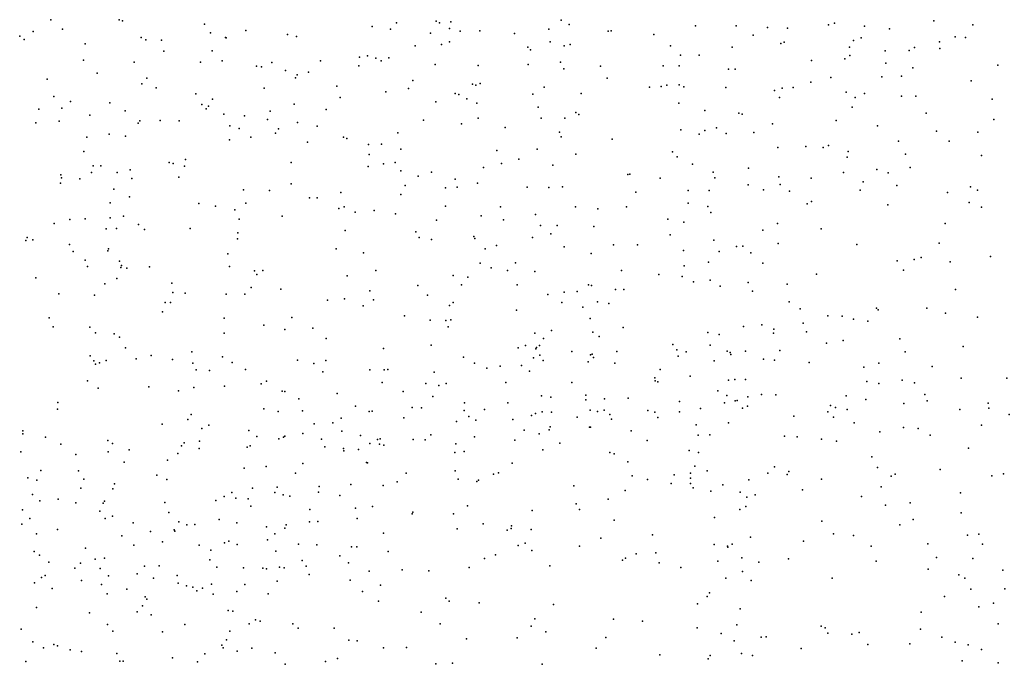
# Model space of a CAD drawing. Header units: metres. Extents: x -25 to 25, y -27.7 to 27.8.
# Drawn here: x 14.861 to 17.517, y 6.955 to 8.683 of the extents above; entities that cross this region are included whole.
import ezdxf

# ---------------------------------------------------------------- set-up
doc = ezdxf.new("R2010")
doc.units = ezdxf.units.M

msp = doc.modelspace()

# ---------------------------------------------------------------- linework, layer by layer
for p in [(14.9443, 8.6833, -11.9662), (15.1277, 8.6834, -12.9867), (15.1364, 8.6804, -1.8466), (15.3566, 8.6717, -11.9095), (15.8065, 8.6651, 15.1261), (15.8724, 8.6755, 18.3361), (15.9788, 8.6801, 7.8594), (15.9874, 8.6756, 2.4999), (16.0176, 8.6784, 11.5854), (16.3146, 8.6824, 13.6439), (16.3358, 8.6712, 15.4208), (16.675, 8.6672, -0.195), (16.7841, 8.6669, 3.3089), (16.8681, 8.6631, 15.7508), (17.0318, 8.6698, 7.8296), (17.048, 8.6741, 16.1303), (17.1284, 8.6662, 17.2007), (17.3153, 8.6808, 0.4932), (17.4192, 8.6697, 13.0924), (14.8606, 8.6397, 1.9472), (14.8969, 8.6522, -9.0873), (14.9756, 8.6582, 6.1874), (15.1864, 8.636, 2.0653), (15.3725, 8.6487, -10.4019), (15.4133, 8.636, 2.1177), (15.4143, 8.6352, 19.172), (15.4673, 8.6551, 8.184), (15.5792, 8.6437, 14.9467), (15.6038, 8.6386, 11.616), (15.8561, 8.6587, 11.9897), (15.9632, 8.648, -0.033), (16.0148, 8.6605, -18.3955), (16.043, 8.6529, 15.2835), (16.0957, 8.6535, 17.8964), (16.1889, 8.6467, 14.0224), (16.2812, 8.6582, 12.7243), (16.4402, 8.6525, -18.5314), (16.4486, 8.6539, 3.5356), (16.5627, 8.6439, 17.5089), (16.8298, 8.6419, 12.4855), (16.9221, 8.6606, -0.1212), (17.1196, 8.6354, 12.9383), (17.196, 8.659, 16.8804), (17.3726, 8.6376, 1.0159), (17.3996, 8.6355, 7.9268), (14.8723, 8.6304, 7.6344), (15.0361, 8.6186, -9.2485), (15.1991, 8.63, 19.2516), (15.2407, 8.6288, 6.673), (15.9225, 8.6132, -18.6903), (15.9933, 8.6174, -19.3506), (16.0142, 8.6244, 18.0735), (16.2244, 8.6098, 11.5838), (16.2845, 8.6242, 7.6812), (16.3227, 8.6132, -1.8246), (16.3386, 8.6172, 17.7408), (16.6081, 8.614, -7.7672), (16.7732, 8.61, 3.5526), (16.9045, 8.6194, -8.0551), (16.9126, 8.6231, 17.4913), (17.0883, 8.6096, 1.7405), (17.0993, 8.6276, 0.0928), (17.2627, 8.6087, 17.3562), (17.3301, 8.624, 17.1808), (15.2474, 8.599, -9.5934), (15.377, 8.5999, 14.8282), (15.7731, 8.5836, 18.651), (15.7942, 8.587, 14.4147), (15.8515, 8.5817, -1.7052), (16.2318, 8.6033, 12.5481), (16.6349, 8.5888, -18.7101), (16.6845, 8.5882, -6.9393), (17.0897, 8.5874, 17.5378), (17.1844, 8.6006, 16.5736), (17.2488, 8.6015, 13.0611), (17.3313, 8.6068, 16.8183), (15.0316, 8.5747, 7.4248), (15.1676, 8.5696, 7.1327), (15.3459, 8.57, -10.6505), (15.4043, 8.5734, -9.8223), (15.4964, 8.559, -0.5064), (15.5096, 8.5574, -10.0475), (15.5375, 8.5693, 11.8052), (15.6678, 8.5737, -19.6793), (15.7711, 8.5596, 11.5565), (15.8165, 8.5807, 2.3045), (15.8308, 8.5735, 18.4873), (15.9756, 8.5632, 12.0936), (16.0917, 8.5609, -19.0736), (16.2255, 8.5632, 13.8516), (16.3129, 8.5698, 13.4777), (16.42, 8.5593, 11.6385), (16.5879, 8.5599, 17.7037), (16.6311, 8.56, -7.2307), (16.9864, 8.574, 2.0051), (17.0758, 8.5783, 16.2827), (17.186, 8.5669, 1.4705), (17.2588, 8.555, -1.6835), (17.4865, 8.562, 17.1527), (15.0687, 8.5406, 8.1993), (15.5738, 8.5476, -1.7389), (15.6056, 8.536, 14.4871), (15.636, 8.5428, 8.0705), (16.3213, 8.5515, 12.9559), (16.764, 8.5514, 12.1048), (16.7813, 8.5507, 12.301), (17.0385, 8.5287, -1.7666), (17.1753, 8.5308, 16.3955), (17.2282, 8.5324, 7.8897), (14.9337, 8.5241, 19.212), (15.1879, 8.5117, 6.8019), (15.2021, 8.5268, -10.8794), (15.6008, 8.5273, 18.8989), (15.7115, 8.5057, -11.5087), (15.9164, 8.5209, -0.3113), (16.0762, 8.5105, -18.8646), (16.0854, 8.5079, 12.1992), (16.0965, 8.5124, 18.1801), (16.2682, 8.5027, 2.4371), (16.4375, 8.5268, 17.8337), (16.5514, 8.503, 11.721), (16.5831, 8.5049, 2.3756), (16.5977, 8.5084, 15.5554), (16.6313, 8.5087, 0.0209), (16.644, 8.5036, -1.8068), (16.9374, 8.5021, 0.1647), (16.9843, 8.5158, 15.9469), (17.4153, 8.5197, 16.7037), (14.9516, 8.4781, 6.1624), (15.2265, 8.5009, 19.138), (15.3335, 8.485, 8.1456), (15.5171, 8.4997, -12.2651), (15.7211, 8.4752, -11.8304), (15.8437, 8.4903, -0.5698), (15.9039, 8.4995, 15.1866), (16.0295, 8.486, 14.1737), (16.0397, 8.4833, 11.5323), (16.2386, 8.4837, -18.5361), (16.3681, 8.4855, 15.4555), (16.7561, 8.5014, -18.9141), (16.8867, 8.4936, -6.7118), (16.9004, 8.4749, 12.7318), (16.9079, 8.5003, 7.769), (17.0797, 8.4893, 12.9938), (17.1038, 8.4753, 0.3833), (17.1291, 8.486, -19.3677), (17.2281, 8.4788, 1.2328), (17.2668, 8.4782, 0.8697), (14.9971, 8.4639, -11.5569), (15.1023, 8.4605, -19.8368), (15.349, 8.4561, -0.6948), (15.367, 8.4514, -11.5478), (15.378, 8.4704, -1.7662), (15.597, 8.4567, -0.7147), (15.9775, 8.4637, 18.3471), (16.0614, 8.4717, 2.3696), (16.0878, 8.4601, -1.6262), (16.2524, 8.4494, 13.6306), (16.6305, 8.4601, 7.6435), (17.0959, 8.4487, 7.8384), (17.4717, 8.4704, -6.4519), (14.9115, 8.4438, 8.1703), (14.9735, 8.4467, -11.2544), (15.0483, 8.4278, -0.7094), (15.1437, 8.4396, 6.9578), (15.3613, 8.4449, 19.0303), (15.4087, 8.4305, 14.5255), (15.4638, 8.4255, 11.6798), (15.5329, 8.4383, -10.6837), (15.6836, 8.4426, 2.1605), (16.3537, 8.4348, 18.0286), (16.3618, 8.4292, -1.6865), (16.7001, 8.4399, -7.8829), (16.7913, 8.4326, 12.4826), (16.8006, 8.4304, 15.7215), (17.2939, 8.4327, -8.2936), (14.9037, 8.4073, 7.7293), (14.966, 8.4116, 7.5685), (15.1782, 8.4058, -11.2098), (15.1832, 8.4127, -12.8173), (15.2377, 8.4132, 14.6091), (15.2881, 8.4124, -12.5942), (15.4247, 8.3986, -11.2252), (15.5259, 8.416, 11.8273), (15.606, 8.4078, 14.946), (15.6594, 8.3985, -10.4615), (15.9444, 8.4143, 7.85), (16.0465, 8.4039, -0.6178), (16.0915, 8.4198, 14.0361), (16.2607, 8.4193, 7.6588), (16.3245, 8.4199, 12.8501), (16.8821, 8.4047, 17.8775), (17.0529, 8.4137, 17.8282), (17.1638, 8.399, 16.2932), (17.4758, 8.4162, -19.5468), (15.0405, 8.3689, 19.0421), (15.101, 8.3766, 7.1476), (15.1446, 8.3712, 6.6445), (15.4496, 8.392, 18.893), (15.5473, 8.3795, -9.9416), (15.5553, 8.3912, 11.5236), (15.8756, 8.3799, -1.5422), (16.164, 8.3948, -0.1391), (16.31, 8.3817, 13.1413), (16.3144, 8.3695, 12.6593), (16.636, 8.3882, -7.5863), (16.6849, 8.3768, -7.1293), (16.7002, 8.3867, 11.8696), (16.7315, 8.3939, 2.1461), (16.7576, 8.3781, 12.3077), (16.832, 8.3811, 12.6247), (17.3217, 8.3849, 17.71), (17.4328, 8.382, 7.9248), (15.4235, 8.3616, 2.0887), (15.4813, 8.3682, 8.0692), (15.6331, 8.3549, 14.352), (15.7298, 8.3686, 15.0505), (15.7388, 8.3649, -10.9393), (15.7971, 8.3491, 18.5651), (15.8321, 8.3499, -11.6459), (16.4512, 8.3633, 15.5226), (16.9715, 8.3433, 7.8227), (17.0322, 8.3464, 16.0935), (17.2201, 8.3581, 17.8271), (17.3557, 8.3582, 13.2136), (15.0322, 8.3299, 7.3976), (15.7984, 8.3222, 7.9712), (15.8834, 8.3365, -11.1404), (16.1418, 8.3331, 13.8406), (16.2501, 8.3361, 13.407), (16.3532, 8.3226, 11.5665), (16.6133, 8.3294, 15.6205), (16.8959, 8.3409, 0.3314), (17.0178, 8.3412, 17.9785), (17.0853, 8.3305, -8.17), (17.239, 8.323, -6.4586), (17.4427, 8.3197, -1.6036), (15.0574, 8.2915, -1.7181), (15.0779, 8.2917, 6.2511), (15.2618, 8.301, -0.8885), (15.2727, 8.2977, -1.6545), (15.3032, 8.2906, 14.8235), (15.3054, 8.3084, 14.5146), (15.5893, 8.3008, 18.6898), (15.7956, 8.2895, -10.5814), (15.8373, 8.2973, 14.1915), (15.8686, 8.3002, 11.4191), (16.1536, 8.2978, 2.2385), (16.2008, 8.3098, 13.5792), (16.2917, 8.2934, 12.497), (16.6259, 8.3154, 18.0168), (16.6669, 8.2961, -1.6773), (17.0823, 8.3149, 1.3489), (14.9705, 8.2678, 18.9258), (15.0531, 8.2737, -12.949), (15.1217, 8.274, -19.9403), (15.157, 8.2806, -9.3208), (15.8839, 8.278, 15.1864), (15.9304, 8.2638, 14.0643), (15.9658, 8.275, -19.6224), (16.1054, 8.2874, -19.4495), (16.4937, 8.2686, 2.1667), (16.4982, 8.2695, -18.7954), (16.7221, 8.2751, 12.005), (16.8174, 8.285, -8.0396), (16.8983, 8.2626, -19.0385), (17.0722, 8.2741, 18.1929), (17.1616, 8.2814, -19.2894), (17.1926, 8.2733, 13.1429), (17.251, 8.2871, 17.9702), (14.9695, 8.2456, 7.7347), (14.9728, 8.2598, 6.0692), (15.022, 8.2565, -0.9209), (15.1611, 8.2577, 18.83), (15.2873, 8.2613, -9.5198), (15.5895, 8.2431, 11.4182), (15.8955, 8.239, -10.8035), (16.0299, 8.2562, -1.4272), (16.0892, 8.2451, 18.4134), (16.5803, 8.2583, 7.6831), (16.727, 8.2593, 12.1665), (16.8163, 8.2407, 18.2265), (16.9022, 8.2419, -6.7509), (16.9853, 8.2585, 12.9568), (17.1249, 8.2487, 0.9511), (17.2155, 8.2391, 18.2391), (15.1133, 8.2292, 8.021), (15.4612, 8.227, -12.0711), (15.5308, 8.2257, -1.0762), (15.723, 8.2204, 2.0901), (15.8841, 8.2147, -1.0154), (16.0038, 8.2329, 12.0484), (16.0347, 8.2346, 11.3882), (16.2233, 8.2345, 12.3367), (16.2811, 8.2337, 15.4974), (16.3175, 8.2349, 7.6936), (16.5144, 8.2209, 11.6402), (16.6556, 8.2254, -7.3759), (16.7119, 8.2256, 15.7531), (16.8579, 8.2273, 12.7558), (16.927, 8.2237, 18.4236), (17.1173, 8.2264, 18.4459), (17.3514, 8.22, 7.974), (17.4136, 8.2351, 17.8382), (17.4323, 8.226, -19.4249), (15.1034, 8.1924, 7.0344), (15.1548, 8.2087, 6.4721), (15.3415, 8.1903, 14.4182), (15.3862, 8.1834, 11.5649), (15.4678, 8.1912, 14.9072), (15.6382, 8.2061, -10.0335), (15.6595, 8.2058, 14.2343), (16.0035, 8.1838, -11.2965), (16.6557, 8.1912, 11.7888), (16.7081, 8.1828, 18.4638), (16.9748, 8.19, 18.5888), (16.9863, 8.1959, 0.5777), (17.191, 8.1873, 16.2472), (17.4099, 8.1937, 18.1129), (15.1395, 8.1567, 18.683), (15.4381, 8.1738, 18.6813), (15.5652, 8.1571, 11.8207), (15.7172, 8.1773, 11.3483), (15.7314, 8.1813, 18.6355), (15.761, 8.1671, -1.2246), (15.8125, 8.1722, -19.7654), (15.8695, 8.1631, 11.3179), (16.0995, 8.1575, 7.8378), (16.1512, 8.1819, 12.1981), (16.2452, 8.1608, 18.376), (16.3523, 8.1819, 12.7884), (16.4127, 8.1766, 15.5843), (16.4895, 8.1819, 18.3101), (16.716, 8.1668, -7.1134), (17.4431, 8.1808, 16.417), (14.9528, 8.1367, 18.7048), (14.9949, 8.1479, 7.9391), (15.036, 8.1492, 7.5892), (15.1037, 8.1524, -1.1781), (15.1795, 8.1347, 6.6772), (15.4493, 8.1482, 2.0711), (15.9795, 8.1456, 13.8473), (16.1595, 8.1466, 13.4825), (16.2588, 8.1319, 13.1732), (16.3038, 8.132, 11.4447), (16.6005, 8.1489, 0.2312), (16.6432, 8.1408, 7.7614), (16.8948, 8.1374, 15.9622), (17.3456, 8.1368, 18.6036), (15.0921, 8.1223, 7.2582), (15.1205, 8.1234, 6.1755), (15.1956, 8.121, -12.4931), (15.3182, 8.124, -19.98), (15.4458, 8.112, 14.2908), (15.7346, 8.1184, 15.1059), (15.9237, 8.1149, 7.9717), (16.2867, 8.1093, -1.3392), (16.4024, 8.1285, -0.1405), (16.6073, 8.1066, 1.8771), (16.8558, 8.1194, 18.7411), (17.0127, 8.1225, 18.7452), (14.8767, 8.091, -1.1923), (14.8805, 8.0998, -1.4461), (14.8955, 8.093, -13.0711), (14.9938, 8.0808, -9.3732), (15.445, 8.0955, 11.4334), (15.9326, 8.0998, 2.0621), (15.9663, 8.094, 15.3359), (16.08, 8.1023, 11.2969), (16.0822, 8.0968, 15.4458), (16.141, 8.0778, 18.5009), (16.2377, 8.0992, -19.2574), (16.4549, 8.0796, 7.7695), (16.5193, 8.0799, 15.7109), (16.7241, 8.0924, 12.3973), (16.8017, 8.0765, -6.9149), (16.8971, 8.0836, 7.9224), (17.1083, 8.081, 8.0157), (17.3296, 8.0838, -1.6064), (15.0037, 8.0621, 14.8299), (15.0966, 8.0633, -20.0329), (15.0988, 8.0688, 2.0015), (15.419, 8.0552, -9.7473), (15.7103, 8.069, 11.8479), (15.7835, 8.0582, 13.9745), (16.1103, 8.069, -19.4832), (16.3223, 8.0742, 13.0259), (16.3949, 8.0565, 18.5001), (16.6431, 8.065, 18.7207), (16.7384, 8.0622, 15.8686), (16.785, 8.0757, -1.4649), (16.8232, 8.0583, -8.0858), (15.0362, 8.0387, 7.7164), (15.1285, 8.0356, 14.5535), (15.1341, 8.0241, 7.9717), (16.0967, 8.0302, -10.7086), (16.192, 8.0313, -1.1238), (16.6443, 8.0235, -7.4691), (16.7095, 8.0337, 12.2049), (16.8561, 8.0309, 1.5427), (17.2167, 8.0368, 18.8159), (17.2618, 8.0406, -8.3158), (17.2812, 8.0462, 16.2835), (17.3584, 8.0342, 18.7512), (17.4674, 8.0487, 8.0566), (15.0425, 8.0219, 5.9711), (15.1315, 8.0186, -9.5439), (15.1483, 8.017, 6.8896), (15.2086, 8.0206, 14.8649), (15.4241, 8.0215, 11.6466), (15.4907, 8.0096, 8.0129), (15.4967, 8.0005, -19.9414), (15.5135, 8.0107, 11.3071), (15.8169, 8.0105, -11.6851), (16.024, 7.9971, -10.3271), (16.1261, 8.0179, 13.4033), (16.17, 8.0111, 2.0078), (16.2437, 8.0083, 11.2918), (16.4764, 8.0112, 18.6349), (16.5769, 8, -18.935), (16.9997, 8.0009, 18.9033), (17.2335, 8.0116, -19.1593), (14.904, 7.9916, 1.8758), (15.0889, 7.9753, 7.4462), (15.1214, 7.9894, 7.0687), (15.2691, 7.977, 6.4078), (15.7396, 7.9964, 18.6588), (15.9293, 7.971, 13.6441), (16.0465, 7.9722, 11.1527), (16.0636, 7.9933, 12.0418), (16.1962, 7.9723, 7.9217), (16.3879, 7.9726, 12.6346), (16.396, 7.9703, -19.0794), (16.6393, 7.9946, -1.1765), (16.6696, 7.9809, 18.8641), (16.714, 7.9853, 12.0146), (16.8161, 7.979, -18.9318), (16.9213, 7.9742, 12.8391), (14.965, 7.948, 14.675), (15.061, 7.9445, 7.8361), (15.2711, 7.9516, 7.9917), (15.3043, 7.9498, 18.6361), (15.4146, 7.947, 14.9751), (15.4645, 7.947, 18.667), (15.4822, 7.9653, -11.9886), (15.5617, 7.9612, 14.0916), (15.8004, 7.9561, 13.7997), (15.9553, 7.945, 18.6283), (16.2788, 7.9468, 18.5855), (16.3222, 7.9529, 12.3725), (16.3573, 7.9549, 12.9348), (16.4597, 7.96, 7.8764), (16.4828, 7.9601, -0.3748), (16.7412, 7.969, 7.9448), (16.8283, 7.9552, 0.3824), (17.3734, 7.9596, 13.2028), (15.2508, 7.9252, 6.2421), (15.2654, 7.9249, 6.6313), (15.6872, 7.9315, -9.9901), (15.7327, 7.9349, 11.1125), (15.8105, 7.9324, 8.0652), (16.0247, 7.9254, 15.5157), (16.3156, 7.9248, 15.705), (16.4122, 7.9268, -0.9006), (16.4422, 7.9228, -0.65), (16.9262, 7.9269, 16.0828), (15.2437, 7.9002, -9.7083), (15.783, 7.9161, 15.2523), (16.0147, 7.9168, -11.4889), (16.1947, 7.9046, 11.1221), (16.3723, 7.9129, 11.313), (16.956, 7.9083, -1.287), (17.1614, 7.9102, -1.5424), (17.1651, 7.9053, 8.2007), (17.2961, 7.9101, -6.4608), (17.3464, 7.8964, 8.2388), (14.9394, 7.8837, -12.8708), (15.4093, 7.8832, 11.4506), (15.5158, 7.8642, 11.1417), (15.5912, 7.8851, 15.1047), (15.8938, 7.8897, 15.399), (15.9625, 7.8778, -19.6348), (16.0045, 7.8767, 8.1075), (16.0179, 7.8787, 13.4784), (16.3925, 7.8818, 18.7722), (16.8528, 7.865, 19.0744), (16.9639, 7.8694, 0.5427), (17.0304, 7.8895, -18.9808), (17.0685, 7.8885, 19.0183), (17.0989, 7.8804, -6.5985), (17.1379, 7.8746, 16.2063), (17.4325, 7.8857, -19.2128), (14.9499, 7.8598, 18.4686), (15.0484, 7.8585, 7.6687), (15.0638, 7.844, -20.11), (15.1136, 7.8408, 7.2316), (15.409, 7.8425, 8.0168), (15.5719, 7.8523, 8.0488), (15.6472, 7.8562, -11.832), (16.0104, 7.8596, 11.9839), (16.2431, 7.8428, -10.5161), (16.2887, 7.8501, -19.2813), (16.3994, 7.8458, 12.7319), (16.481, 7.8578, 1.8102), (16.708, 7.8448, 15.9742), (16.7388, 7.8393, 12.1598), (16.8035, 7.8611, 12.5671), (16.8842, 7.8431, 8.1894), (16.8851, 7.8533, -6.7996), (16.9732, 7.8466, 1.1959), (15.1283, 7.832, 18.5562), (15.6835, 7.8282, 10.9763), (16.2666, 7.8286, 13.1366), (16.4163, 7.8336, 8.062), (16.614, 7.8124, 19.1345), (16.7143, 7.8108, 8.1806), (17.027, 7.8161, 0.8491), (17.0716, 7.8228, 12.9498), (17.2237, 7.8278, 19.0195), (15.1445, 7.8035, 7.0345), (15.3228, 7.7925, 18.6331), (15.837, 7.8016, 11.8753), (15.9649, 7.8105, 10.8206), (16.1987, 7.8037, -11.1373), (16.2189, 7.8101, 18.6909), (16.2466, 7.8004, 12.2162), (16.2477, 7.804, 1.912), (16.2561, 7.8094, 10.9631), (16.3427, 7.7933, 12.3788), (16.3931, 7.7843, 19.1447), (16.3979, 7.7866, 12.5783), (16.4635, 7.7936, 15.8695), (16.6251, 7.7981, -7.3287), (16.65, 7.7931, 19.3203), (16.7602, 7.7943, 12.3763), (16.768, 7.7905, 1.5429), (16.7694, 7.7859, -7.9926), (16.8096, 7.7946, 0.2253), (16.9017, 7.7959, -1.0696), (17.2379, 7.7923, 13.0579), (17.3935, 7.8067, -8.3168), (15.0498, 7.7818, 5.8887), (15.0596, 7.7683, -9.9), (15.0641, 7.7597, 7.9121), (15.0748, 7.763, 7.4879), (15.0926, 7.7697, 14.9832), (15.1728, 7.7738, 6.0381), (15.2136, 7.7833, 6.8674), (15.2705, 7.772, 8.0013), (15.3248, 7.7621, -20.0086), (15.4052, 7.7795, 14.2971), (15.4307, 7.7644, -9.9035), (15.6061, 7.7701, 13.8548), (15.6502, 7.7611, 15.2373), (15.6827, 7.7696, 11.7837), (16.0519, 7.778, -10.1597), (16.0816, 7.7625, 15.6915), (16.2397, 7.7765, -10.3123), (16.2572, 7.7837, -10.7287), (16.2661, 7.7694, 19.2629), (16.3868, 7.7659, 11.0913), (16.4009, 7.7778, 19.4236), (16.458, 7.762, -19.1243), (16.6284, 7.7809, -7.5762), (16.7254, 7.7683, 19.5314), (16.8572, 7.7732, 19.3611), (16.8874, 7.7707, -8.1808), (16.9804, 7.7637, 12.8157), (17.1673, 7.7623, -8.306), (15.3338, 7.7441, 15.0696), (15.3697, 7.7429, 11.3688), (15.4671, 7.7454, 18.6693), (15.6744, 7.7388, 10.8143), (15.8007, 7.7443, 18.7055), (15.8389, 7.7447, 15.4644), (15.8492, 7.7454, 10.7267), (15.9728, 7.7383, 18.7193), (16.1144, 7.7486, 18.7887), (16.1507, 7.7546, 10.6971), (16.2079, 7.7565, 19.409), (16.2296, 7.7411, 18.9331), (16.5803, 7.7453, 19.6337), (17.1271, 7.7516, 8.5412), (17.3106, 7.7534, 8.5141), (15.0422, 7.7146, 18.4889), (15.5083, 7.7072, 15.1739), (15.523, 7.714, 14.0713), (15.8335, 7.7101, -11.7265), (15.9507, 7.7075, 10.541), (16.0051, 7.7079, -11.6003), (16.1658, 7.7101, 10.5154), (16.3428, 7.7106, 10.8211), (16.5659, 7.7226, -0.7273), (16.5666, 7.7146, 11.412), (16.5735, 7.7126, -0.4442), (16.6603, 7.7271, -4.0397), (16.7637, 7.7169, 8.3929), (16.7805, 7.7181, -18.9541), (16.8091, 7.7186, 16.1163), (17.1354, 7.7129, 8.8609), (17.1674, 7.7074, 9.1151), (17.2296, 7.7165, 16.2859), (17.263, 7.7099, 8.6839), (17.3885, 7.7219, 19.0022), (17.511, 7.7217, -6.4149), (15.0711, 7.695, 14.6134), (15.2073, 7.6991, 14.5225), (15.287, 7.6883, -12.3377), (15.3282, 7.6971, 1.9466), (15.4105, 7.7006, -12.1253), (15.5655, 7.6873, -11.9411), (15.5724, 7.6861, 1.9783), (15.7127, 7.6809, 13.6365), (15.8898, 7.6865, 13.4739), (15.9862, 7.702, 8.271), (16.7346, 7.6884, 11.7713), (16.852, 7.6787, 8.8145), (17.2906, 7.678, -1.5688), (14.963, 7.657, 15.062), (15.6102, 7.667, 8.1436), (15.9701, 7.6727, 19.2914), (16.055, 7.6557, 18.9237), (16.1713, 7.6559, 8.3593), (16.2618, 7.6749, 19.7273), (16.2861, 7.6707, -10.9421), (16.3802, 7.6644, 9.4828), (16.3803, 7.6763, 12.8519), (16.4304, 7.6669, 19.7938), (16.494, 7.6684, 9.2843), (16.632, 7.6597, 16.0564), (16.7532, 7.6563, 9.4662), (16.7595, 7.6754, 8.5515), (16.7814, 7.661, 11.9555), (16.7867, 7.6624, 12.2264), (16.8151, 7.6717, 12.4627), (16.8903, 7.677, 9.3358), (17.0796, 7.6751, 16.2189), (17.1319, 7.6652, 19.3974), (17.2343, 7.6539, 19.2024), (17.2967, 7.6611, -6.4597), (17.4608, 7.6551, 13.1235), (14.9619, 7.6391, 7.725), (15.5155, 7.64, 11.5891), (15.5541, 7.6324, 10.696), (15.6201, 7.6345, 15.3401), (15.7617, 7.6468, -19.7368), (15.7984, 7.6323, 1.9761), (15.8072, 7.6332, -10.079), (15.9143, 7.6436, 15.6668), (15.9395, 7.6423, 19.5027), (16.0537, 7.6354, 10.1466), (16.1084, 7.6379, 13.2689), (16.2453, 7.6277, 9.9885), (16.2636, 7.6317, 9.6962), (16.2884, 7.6311, 10.1481), (16.3921, 7.6363, 10.4086), (16.412, 7.6329, 9.7639), (16.4295, 7.6358, 9.1204), (16.5471, 7.6356, 8.9834), (16.5662, 7.6312, 1.6983), (16.6322, 7.6317, 8.8239), (16.6881, 7.6409, -0.1136), (16.8016, 7.6415, 19.8354), (16.8145, 7.647, -0.8662), (17.0301, 7.6318, 19.7282), (17.0378, 7.649, 1.1066), (17.0513, 7.643, -18.8954), (17.0818, 7.638, -6.6175), (17.3851, 7.6377, 16.3848), (17.4623, 7.6413, -19.0555), (17.5173, 7.625, 16.4661), (15.2426, 7.5986, 6.7926), (15.3118, 7.6112, 6.3731), (15.3211, 7.6244, 18.6417), (15.6512, 7.5997, 11.7154), (15.7009, 7.6027, 10.3658), (15.7236, 7.6148, 18.7734), (15.8919, 7.6159, 10.1423), (16.0329, 7.606, 9.8428), (16.0662, 7.6194, 19.7304), (16.0847, 7.6098, 9.6333), (16.1846, 7.6109, 9.3915), (16.2347, 7.6218, 12.236), (16.357, 7.6171, 12.4351), (16.4451, 7.6244, 8.55), (16.4495, 7.6117, 9.9929), (16.5735, 7.6165, 19.8738), (16.7638, 7.6023, 9.636), (16.9392, 7.6202, 16.1876), (17.0459, 7.6173, 0.2582), (17.1011, 7.6021, 9.4722), (14.8687, 7.5728, 5.2978), (14.8688, 7.5811, 5.4911), (15.3497, 7.5869, 11.2171), (15.3681, 7.5958, 10.9903), (15.476, 7.5816, 14.2258), (15.6207, 7.5735, 20.0611), (15.725, 7.5796, 10.207), (16.2146, 7.5822, -19.3758), (16.2556, 7.573, 13.0787), (16.2822, 7.5838, 9.0943), (16.2845, 7.5915, 8.5965), (16.3904, 7.5904, 8.7841), (16.3933, 7.5907, 12.7238), (16.5024, 7.5809, 10.2876), (16.6771, 7.5969, -7.0473), (17.1699, 7.5784, -1.1962), (17.2334, 7.5893, 0.1264), (17.2732, 7.5871, 0.4056), (17.443, 7.5962, 9.2953), (14.9295, 7.5636, 5.6849), (15.0968, 7.555, -20.07), (15.1093, 7.5467, 5.9269), (15.3018, 7.5483, 15.1954), (15.3433, 7.553, 20.0963), (15.4971, 7.566, 20.2423), (15.5562, 7.5591, 10.4667), (15.5685, 7.5635, -10.0468), (15.572, 7.5666, -19.8044), (15.6706, 7.5584, 20.3777), (15.7753, 7.5684, 20.0616), (15.8005, 7.5466, 9.8566), (15.8211, 7.5572, 20.2905), (15.8282, 7.5593, 19.2145), (15.9167, 7.5573, 13.389), (15.9487, 7.5569, 19.8844), (15.9646, 7.5702, -19.561), (16.0313, 7.5461, 9.4491), (16.0817, 7.5644, 8.5035), (16.1902, 7.5559, 15.9217), (16.3111, 7.5474, 19.9547), (16.5456, 7.555, 10.5816), (16.6822, 7.5692, 11.5084), (16.7135, 7.57, -7.8869), (16.9135, 7.5661, -6.7538), (16.9475, 7.5651, 0.0392), (17.0134, 7.5582, -0.9597), (17.0538, 7.5533, 12.8479), (17.305, 7.5694, -8.3303), (14.8636, 7.5248, -10.1874), (14.9712, 7.5447, 7.9825), (15.098, 7.5249, 2.0315), (15.1539, 7.5297, 8.0714), (15.2852, 7.5201, 6.6614), (15.2951, 7.5408, -19.9598), (15.342, 7.5331, 20.2927), (15.4707, 7.5373, 15.3122), (15.4796, 7.5404, 19.8603), (15.6801, 7.5379, 19.7431), (15.7294, 7.533, 8.2932), (15.7311, 7.5275, 19.47), (15.77, 7.5307, 13.4761), (15.8267, 7.5447, 11.8795), (15.8379, 7.5426, 18.8972), (16.0287, 7.5224, 15.8551), (16.0534, 7.5251, 20.0236), (16.2646, 7.5298, -10.2127), (16.4446, 7.5227, -10.4), (16.4562, 7.5194, 16.0806), (16.6575, 7.5283, -0.5719), (16.6831, 7.523, 9.9085), (17.408, 7.5345, 19.0974), (15.0111, 7.5174, 18.4684), (15.1407, 7.4968, 14.5985), (15.2572, 7.5022, 19.8866), (15.6208, 7.4931, 20.5771), (15.7913, 7.4956, 20.5879), (15.7946, 7.4953, 9.6842), (16.1829, 7.4941, 8.8649), (16.4931, 7.4973, -19.1685), (17.1484, 7.5113, -0.2823), (14.9173, 7.4744, 7.6025), (15.0185, 7.4732, 7.2839), (15.463, 7.4804, 1.9296), (15.5224, 7.4852, 11.5235), (15.6012, 7.4669, -12.0912), (15.8981, 7.4673, 9.4645), (16.0296, 7.4737, 12.0867), (16.1464, 7.4683, 20.2013), (16.6615, 7.4672, 20.0336), (16.6729, 7.4861, 11.3721), (16.7062, 7.4735, 1.5937), (16.8691, 7.4672, -0.2852), (16.8875, 7.4842, 12.626), (16.9258, 7.4716, 9.7625), (17.1639, 7.4823, 1.073), (17.3321, 7.4768, 19.4236), (17.5016, 7.4656, -8.3508), (14.8819, 7.4551, 4.8865), (14.9066, 7.4488, 5.0706), (15.0326, 7.451, 20.1176), (15.2288, 7.4623, 6.1397), (15.2555, 7.4501, 20.4421), (15.8742, 7.4436, 15.8646), (16.0377, 7.4509, 9.2221), (16.0876, 7.4449, 9.0555), (16.0924, 7.4484, 20.4053), (16.1322, 7.465, 13.1634), (16.5045, 7.4597, -3.9275), (16.5462, 7.4504, -7.5214), (16.6093, 7.4391, 16.1903), (16.6177, 7.4624, -7.7299), (16.6616, 7.4535, 10.5379), (16.6619, 7.4396, 11.1933), (16.8183, 7.449, 12.0874), (16.9208, 7.4638, 1.4341), (17.0135, 7.4507, 16.2781), (17.2007, 7.4592, 19.7886), (17.2112, 7.4649, 16.3521), (17.4702, 7.4597, -18.9125), (15.0246, 7.4271, 15.2286), (15.1106, 7.4256, 18.5569), (15.1148, 7.4387, 20.3293), (15.4298, 7.4157, 14.2826), (15.4853, 7.4266, 15.4512), (15.5455, 7.4155, 19.4932), (15.5513, 7.4295, 13.7138), (15.6626, 7.4159, 18.8962), (15.6648, 7.4311, 11.6794), (15.7493, 7.4366, 15.765), (15.8363, 7.4339, -11.925), (16.3482, 7.4329, 12.6495), (16.4863, 7.4206, 20.0865), (16.6683, 7.4277, 10.8391), (16.7165, 7.4187, 10.2997), (16.7487, 7.4362, 11.5996), (16.7953, 7.4164, 12.278), (16.9622, 7.4228, 12.7805), (17.1737, 7.431, -0.7168), (17.3869, 7.4147, 16.4563), (14.8946, 7.4098, 20.2507), (14.914, 7.393, 8.0489), (14.9635, 7.3972, 5.7232), (15.0112, 7.3879, 14.6839), (15.0848, 7.3868, 8.1545), (15.0877, 7.3919, -10.2466), (15.2497, 7.3884, 8.2092), (15.3872, 7.3942, 10.5422), (15.4091, 7.4042, 11.2768), (15.4406, 7.4, 20.6452), (15.4738, 7.3987, -10.1423), (15.5674, 7.4088, 13.5617), (15.5861, 7.4052, 15.6232), (15.7203, 7.4076, 8.4296), (16.4408, 7.3978, 16.1779), (16.8127, 7.403, 11.7802), (16.8356, 7.4087, 10.0088), (17.1211, 7.4045, 9.7096), (17.2518, 7.3875, -1.3168), (14.8678, 7.369, 20.406), (15.0751, 7.3649, 20.4632), (15.261, 7.3619, 6.6467), (15.4809, 7.3786, 8.313), (15.6392, 7.37, 19.148), (15.7618, 7.3735, 9.4662), (15.8075, 7.3775, 20.7546), (15.9156, 7.3625, 9.1858), (16.063, 7.38, 20.6127), (16.2367, 7.3667, -11.4162), (16.3543, 7.3848, 20.1757), (16.3637, 7.3696, -19.2751), (16.7936, 7.3699, 12.4351), (16.8102, 7.3781, 10.1704), (17.1853, 7.3811, 13.0086), (17.3887, 7.3609, 19.5743), (14.888, 7.3455, 7.4906), (15.0896, 7.3454, 7.0018), (15.1091, 7.3518, 2.3263), (15.1647, 7.3337, 19.6069), (15.2875, 7.3369, 2.0814), (15.3956, 7.3427, 11.0909), (15.4436, 7.3342, 10.3066), (15.6383, 7.3367, 9.7284), (15.6612, 7.3374, 13.4189), (15.7667, 7.3452, 8.5632), (15.9145, 7.3585, 12.0129), (16.0256, 7.3584, 16.0227), (16.4562, 7.3414, -7.3522), (16.7259, 7.3483, -7.971), (17.0144, 7.3382, 9.8853), (17.2593, 7.3433, 1.2628), (14.866, 7.33, 4.757), (14.9618, 7.3159, 7.2439), (15.2116, 7.3111, 20.6282), (15.275, 7.3151, -12.5509), (15.2766, 7.312, 6.4262), (15.3094, 7.3282, 19.5237), (15.3302, 7.3291, 15.4339), (15.5233, 7.3233, 13.9135), (15.5725, 7.3198, 19.0118), (15.576, 7.3289, 8.4363), (15.8375, 7.306, 13.2742), (16.0353, 7.3178, 13.1612), (16.105, 7.3316, -10.1624), (16.1692, 7.3145, -19.3847), (16.1801, 7.3184, 1.8461), (16.1805, 7.3264, -11.6368), (16.234, 7.3164, 20.4622), (17.2232, 7.3287, -6.4596), (14.9059, 7.3048, 5.4281), (15.1349, 7.2988, 6.0039), (15.2435, 7.2827, 6.2272), (15.4107, 7.2805, 20.7463), (15.4223, 7.2848, 15.5928), (15.5255, 7.2886, 19.223), (15.5452, 7.3046, 10.0154), (16.2176, 7.2797, 12.4701), (16.4211, 7.2928, -10.3091), (16.5596, 7.3014, -7.1177), (16.8229, 7.2959, 16.2936), (16.9651, 7.2845, 10.0533), (17.0456, 7.3047, -18.7965), (17.0992, 7.3004, 20.007), (17.4049, 7.3007, -18.7356), (17.4359, 7.3038, 19.4066), (14.8988, 7.2568, 5.593), (15.0371, 7.2663, 15.3506), (15.1665, 7.2741, 14.56), (15.3424, 7.2738, -19.7047), (15.3736, 7.2606, 8.4074), (15.4442, 7.276, 19.3553), (15.5484, 7.258, 1.931), (15.6092, 7.2767, -19.581), (15.6585, 7.2746, 20.8417), (15.7512, 7.2692, 15.9795), (15.766, 7.2694, 11.8295), (15.85, 7.2567, 1.8781), (16.1992, 7.2729, 12.903), (16.2352, 7.2602, 12.7318), (16.3632, 7.2718, 16.2686), (16.5686, 7.2536, -7.7687), (16.7248, 7.2763, 11.119), (16.7612, 7.271, 12.1949), (16.762, 7.2684, 11.4567), (16.7732, 7.2764, 12.5648), (17.1463, 7.2715, 16.3866), (17.2989, 7.2773, 13.1269), (17.4452, 7.2769, 1.0988), (14.9138, 7.2476, 20.6222), (14.9384, 7.2289, 19.6186), (15.0626, 7.2368, -19.8866), (15.0878, 7.2388, 8.3075), (15.3708, 7.2345, 10.5924), (15.6185, 7.2334, 8.6466), (15.7199, 7.2453, -10.2193), (15.7436, 7.227, 8.9931), (16.1087, 7.2384, -11.9089), (16.1381, 7.2481, 16.2086), (16.4788, 7.2335, -10.6803), (16.4872, 7.239, 20.244), (16.5156, 7.251, -19.1591), (16.577, 7.2267, 1.7194), (16.7349, 7.2309, 12.3926), (16.799, 7.2397, 11.9791), (16.8446, 7.2285, 10.5805), (16.9245, 7.2371, 10.2621), (17.16, 7.2315, 9.8545), (17.322, 7.2409, 19.81), (17.4193, 7.2379, 16.5582), (15.0085, 7.2125, 7.0641), (15.0239, 7.2255, -10.4691), (15.0763, 7.2113, 18.6165), (15.1954, 7.2176, 19.4454), (15.2352, 7.2191, 15.4973), (15.3894, 7.215, 10.4311), (15.4614, 7.2134, 19.1021), (15.5132, 7.2121, -12.5219), (15.5226, 7.2109, 13.3947), (15.5583, 7.2153, 9.7917), (15.5703, 7.2137, 15.896), (15.6299, 7.2176, 11.6009), (15.799, 7.2043, 20.9028), (15.8874, 7.2075, 12.0715), (15.9593, 7.2049, -12.1472), (16.0668, 7.2141, 20.7732), (16.2842, 7.2191, -11.2029), (16.6356, 7.2144, 20.1863), (16.8008, 7.2033, 10.8299), (17.2996, 7.2097, -1.4391), (17.4999, 7.2074, 19.2309), (14.9186, 7.1871, 4.9326), (14.9288, 7.1923, 8.2265), (15.0265, 7.1794, 5.8444), (15.0989, 7.192, 20.7037), (15.1754, 7.1969, 8.4666), (15.2194, 7.186, 2.4021), (15.2829, 7.1928, 18.8468), (15.5513, 7.1771, 8.8449), (15.6377, 7.1954, 13.2786), (15.7475, 7.1798, -12.3912), (16.7568, 7.1857, -6.8645), (16.8248, 7.1791, 11.7535), (17.0418, 7.1856, -8.3013), (17.3816, 7.1947, -1.2238), (17.398, 7.186, -1.6563), (14.9005, 7.1728, 7.2396), (14.9476, 7.1578, 14.6978), (15.0802, 7.1683, 15.4655), (15.1476, 7.1564, 6.0812), (15.2856, 7.1719, 8.6078), (15.3081, 7.1649, 14.3902), (15.3251, 7.1618, 19.2784), (15.3364, 7.1515, 20.8256), (15.3511, 7.1584, 19.008), (15.375, 7.1692, 15.7007), (15.4436, 7.1498, 10.7621), (15.4648, 7.1684, 11.0554), (15.781, 7.1502, -19.4822), (15.8293, 7.1668, 16.1388), (17.4143, 7.1562, 19.6878), (17.5053, 7.1572, 9.6144), (15.0952, 7.1431, -12.5748), (15.1973, 7.1354, 14.5003), (15.2017, 7.1293, -19.6181), (15.3796, 7.1428, 14.2456), (15.5274, 7.1438, 9.2252), (15.8235, 7.1239, 13.0953), (16.0049, 7.1323, 16.2456), (16.0138, 7.1239, 12.3962), (16.7065, 7.1364, -19.0029), (16.7121, 7.1458, -8.0276), (17.3434, 7.1362, 13.2063), (14.9054, 7.107, 18.5304), (15.1758, 7.0949, 19.0048), (15.1898, 7.111, 6.5944), (15.4202, 7.0991, 9.0234), (15.4323, 7.0967, 10.0702), (15.9384, 7.0943, 12.9523), (16.0937, 7.1193, 12.6343), (16.2935, 7.1145, 20.6373), (16.6807, 7.1169, 16.3551), (16.7953, 7.1035, 12.8118), (17.2806, 7.0946, 16.5107), (17.4355, 7.1087, 16.6514), (17.4749, 7.1184, 1.5844), (15.0479, 7.0926, 18.731), (15.2131, 7.0876, 6.438), (15.4931, 7.0741, 9.7331), (15.5058, 7.0706, -19.4398), (16.2432, 7.0769, -11.4381), (16.4547, 7.0759, -10.8485), (16.5329, 7.0699, 16.3765), (14.8643, 7.0488, 19.3747), (15.096, 7.0617, 19.224), (15.1103, 7.043, 8.7647), (15.2442, 7.0415, 15.6505), (15.3039, 7.0616, -10.5966), (15.4247, 7.0436, 13.2756), (15.4762, 7.0628, 20.9294), (15.5942, 7.0632, 13.1388), (15.6084, 7.0513, 16.0007), (15.7045, 7.0515, -10.4053), (15.9898, 7.0635, 12.7911), (16.2337, 7.0572, -11.6718), (16.2727, 7.0419, -7.3919), (16.6791, 7.0523, 12.4306), (16.786, 7.0607, 11.1695), (17.0124, 7.0564, 10.3494), (17.023, 7.0522, 1.8788), (17.2791, 7.049, 19.8969), (17.4878, 7.0633, 19.4229), (14.8959, 7.0144, -19.7181), (15.4158, 7.0198, 13.9821), (15.7444, 7.0195, 1.8355), (15.7662, 7.0179, 11.9353), (16.0601, 7.0232, 1.7841), (16.1958, 7.0255, 16.3876), (16.4345, 7.0261, 20.472), (16.7443, 7.0367, 11.982), (16.7789, 7.0176, 1.8394), (16.8515, 7.027, 20.1733), (16.8651, 7.0282, 10.8378), (17.0304, 7.0378, 13.1105), (17.0949, 7.0354, 20.0649), (17.1146, 7.0395, 10.1595), (17.3368, 7.0277, 9.8314), (14.9244, 6.9991, 5.7178), (14.9521, 7.0072, 19.251), (14.9615, 7.0039, 18.8415), (14.9955, 6.9935, 8.6733), (15.0266, 6.9889, 6.9162), (15.4029, 7.0056, 9.2998), (15.4067, 6.9984, 13.7872), (15.4439, 6.99, 15.8421), (15.4836, 6.9982, 11.1638), (15.8368, 6.9988, 12.7762), (15.8992, 7, 12.5852), (16.4079, 6.9982, -7.7623), (16.959, 6.9971, 10.5402), (17.1376, 7.0077, -18.7603), (17.2501, 7.0096, 13.2322), (17.372, 7.0135, -6.4061), (17.4067, 7.0071, 1.7985), (17.4428, 6.9942, -8.4733), (14.8772, 6.962, 5.5127), (15.1216, 6.9832, 6.6953), (15.1292, 6.9633, 6.1411), (15.1379, 6.963, 8.954), (15.2706, 6.9719, 9.1057), (15.3377, 6.9615, 20.9263), (15.3574, 6.9829, 13.5634), (15.5465, 6.9855, 13.0022), (15.6813, 6.9619, 12.8082), (15.7134, 6.9701, 11.7682), (16.5792, 6.9798, -19.0724), (16.7086, 6.9692, -6.9153), (16.7145, 6.9784, 20.2526), (16.7988, 6.9835, 12.9175), (16.8281, 6.9784, 11.6153), (17.3906, 6.964, 19.7438), (15.5735, 6.9548, -10.6317), (15.978, 6.9558, 16.3253), (16.0222, 6.9576, 20.93), (16.2628, 6.9551, -10.3042), (17.4876, 6.9585, 9.6972)]:
    msp.add_point(p)

doc.saveas('drawing.dxf')
